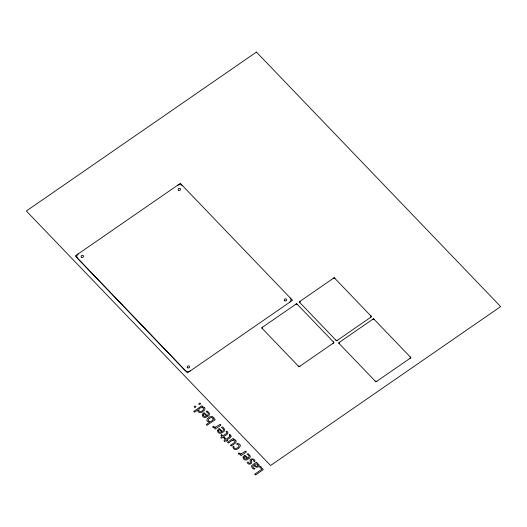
<?xml version="1.0" encoding="UTF-8"?>
<svg xmlns="http://www.w3.org/2000/svg" width="527" height="527" viewBox="0 0 527 527"><rect width="100%" height="100%" fill="white"/><g stroke="black" fill="none" stroke-linecap="round" stroke-linejoin="round"><path stroke-width="0.79" d="M254.923 461.105C255.588 458.398 248.27 457.647 250.404 461.863A2.451 2.029 -9.8 0 1 250.523 462.825L249.37 463.398L248.25 462.469A3.722 3.083 -9.8 0 1 248.098 462.067A2.563 2.121 -9.8 0 1 248.046 461.777L248.039 461.731M232.842 446.903C234.344 454.05 245.239 444.557 237.644 443.49M224.278 437.417L223.823 437.818M227.46 440.73L227.032 441.119M251.293 460.236C252.077 458.826 253.988 460.176 253.909 461.461M254.897 461.244L254.376 461.705M259.745 466.685L260.114 466.428M236.854 443.892L237.203 443.642M221.109 434.986L221.748 434.703M224.291 438.299L224.937 438.023M226.05 431.567L226.557 431.284M229.232 434.887L229.739 434.604M254.752 468.938L253.968 469.122L252.466 468.299L251.425 466.204L252.288 465.064L256.333 462.251M233.118 446.494L233.678 446.237M212.961 426.429L213.435 426.106M238.56 453.108L239.034 452.785M193.903 411.304L202.045 405.678M202.724 406.396L201.973 406.916A3.682 3.05 -9.8 0 1 204.535 407.667M194.674 412.107L197.823 409.934L197.908 411.337L198.929 412.358L200.379 412.674L202.045 412.246L204.772 409.98L204.996 408.741L204.45 407.753M206.446 424.38L209.674 422.153L207.77 421.666L206.828 420.355L207.164 418.932L208.725 417.45L210.648 416.547L212.289 416.508L213.843 417.615L213.988 419.288L214.673 418.853M207.223 425.184L215.365 419.564M220.042 424.446L215.602 427.054A1.831 1.515 -9.8 0 1 213.843 426.646M214.542 428.372L215.352 427.812L213.145 427.351M215.24 429.103L220.82 425.249M220.767 437.338L222.065 436.442L220.991 435.322M221.544 438.148L222.835 437.252L223.408 437.845M223.949 440.658L225.246 439.762L224.173 438.642M224.726 441.461L226.024 440.565L226.59 441.165M227.743 442.133L233.323 438.28M234.021 439.011L233.283 439.518A3.524 2.918 -9.8 0 1 235.78 440.243M228.514 442.937L232.414 440.249M230.609 445.117C230.991 444.762 237.539 441.527 233.804 440.355A5.639 4.664 -9.8 0 0 232.414 440.262M231.379 445.921C232.183 444.874 238.006 442.904 235.694 440.322M245.641 451.125L241.201 453.734M240.141 455.051L240.951 454.491L238.744 454.03M240.839 455.783L246.412 451.929M257.005 462.95C256.135 463.365 260.325 464.182 259.007 466.164C257.703 468.253 254.897 466.981 253.836 465.321L252.631 466.626L253.645 467.976A4.769 3.952 -9.8 0 0 254.258 468.272L254.91 468.51M254.897 474.036L261.794 469.274L259.633 467.027M255.714 474.893L263.283 469.603L260.529 466.415M226.748 431.297L227.341 431.646A2.846 2.358 -9.8 0 1 227.572 431.857C229.667 434.031 224.12 435.809 223.672 436.672L224.245 437.272M229.93 434.61L230.523 434.959A2.846 2.358 -9.8 0 1 230.754 435.17C232.862 437.338 227.295 439.136 226.854 439.992L227.433 440.592M236.775 444.215L237.446 444.353A3.307 2.734 -9.8 0 1 238.072 444.551C240.431 445.697 237.684 448.253 236.063 448.418A1.713 1.416 -9.8 0 1 234.436 448.134A2.536 2.101 -9.8 0 1 233.836 446.883L233.81 446.323M206.696 411.923L206.123 411.659M226.215 432.015L226.373 432.107A1.337 1.107 -9.8 0 1 226.603 432.292A0.87 0.718 -9.8 0 1 226.808 432.983A2.51 2.082 -9.8 0 1 226.004 433.688L222.901 435.869L221.827 434.749M229.397 435.335L229.555 435.421A1.337 1.107 -9.8 0 1 229.785 435.612M246.906 454.162L247.479 454.426A4.941 4.091 -9.8 0 1 247.98 454.715L249.172 456.125L248.639 457.561L248.046 458.049L244.726 455.104L242.921 457.061L243.632 459.122L244.838 459.873L246.366 459.999L249.6 458.259L250.365 456.125L248.599 453.997A4.315 3.577 -9.8 0 0 247.855 453.589A0.711 0.586 -9.8 0 0 247.67 453.523M221.294 427.476L221.88 427.753A4.941 4.091 -9.8 0 1 222.387 428.036L223.573 429.446L223.079 430.842L222.447 431.376L219.133 428.425L217.328 430.388L218.033 432.45L219.245 433.194L220.767 433.319L224.001 431.587L224.765 429.446L223.007 427.318A4.315 3.577 -9.8 0 0 222.256 426.916A0.711 0.586 -9.8 0 0 222.071 426.85M231.017 445.855L230.655 445.486M228.138 442.858L227.763 442.469M255.121 474.616L255.094 474.583A0.922 0.764 -9.8 0 1 254.923 474.359M225.009 438.062L226.083 439.182L229.205 437.028A2.51 2.082 -9.8 0 0 229.976 436.303M220.701 424.802L220.556 424.65A0.672 0.56 -9.8 0 0 220.385 424.518M238.632 453.905L238.639 453.912A2.194 1.818 -9.8 0 1 238.487 453.688L238.461 453.642M213.033 427.226L213.04 427.239A2.194 1.818 -9.8 0 1 212.888 427.015L212.862 426.962M206.472 424.722L206.729 424.999A0.692 0.573 -9.8 0 0 206.887 425.124M247.183 462.39C247.874 465.848 253.494 463.767 251.372 461.151A2.365 1.963 -9.8 0 1 251.26 460.236M255.391 474.84A0.929 0.771 -9.8 0 1 255.2 474.603M256.623 462.331A0.843 0.698 -9.8 0 1 256.972 462.706M241.142 453.701A1.831 1.515 -9.8 0 1 239.436 453.325M245.984 451.198A0.672 0.56 -9.8 0 1 246.083 451.329M224.39 441.402A0.665 0.553 -9.8 0 1 224.285 441.257M229.772 435.625A0.87 0.718 -9.8 0 1 229.989 436.297M221.208 438.082A0.665 0.553 -9.8 0 1 221.096 437.937M206.696 411.923A4.941 4.091 -9.8 0 1 207.203 412.213L208.389 413.623L207.855 415.059L207.203 415.586L203.975 412.588L202.157 414.499L202.849 416.62L204.061 417.371L205.583 417.496L208.817 415.757L209.581 413.623L207.783 411.468A4.315 3.577 -9.8 0 0 207.071 411.086A0.711 0.586 -9.8 0 0 206.887 411.02M194.318 412.028A0.837 0.692 -9.8 0 1 194.18 411.851L194.088 411.831A0.823 0.679 -9.8 0 1 193.936 411.627M410.19 356.904A1.265 1.047 -9.8 0 1 409.953 358.386M372.556 319.415A1.265 1.047 -9.8 0 1 374.322 319.52M339.302 343.703A1.265 1.047 -9.8 0 1 339.54 342.221M376.937 381.192A1.265 1.047 -9.8 0 1 375.178 381.087M370.83 315.884A1.265 1.047 -9.8 0 1 370.593 317.373M333.196 278.401A1.265 1.047 -9.8 0 1 334.961 278.506M299.949 302.689A1.265 1.047 -9.8 0 1 300.186 301.2M337.583 340.178A1.265 1.047 -9.8 0 1 335.818 340.073M333.275 341.832A1.265 1.047 -9.8 0 1 333.038 343.314M295.64 304.342A1.265 1.047 -9.8 0 1 297.399 304.448M262.387 328.631A1.265 1.047 -9.8 0 1 262.624 327.148M300.021 366.12A1.265 1.047 -9.8 0 1 298.256 366.015M290.219 297.92A3.794 3.142 -9.8 0 1 289.507 302.379M177.322 185.458A3.794 3.142 -9.8 0 1 182.612 185.767M78.286 253.862A3.794 3.142 -9.8 0 0 77.574 258.322L185.181 370.474A3.794 3.142 -9.8 0 0 190.471 370.784M194.272 406.87C196.828 409.13 195.879 404.005 194.272 406.851M198.738 410.151C198.949 412.582 202.105 411.376 203.099 410.131C205.859 407.075 198.501 406.521 198.738 410.151M213.086 418.879C213.158 422.437 206.241 422.12 208.718 418.978C209.706 417.753 212.776 416.514 213.086 418.879M200.444 403.866C199.246 401.146 197.553 406.297 200.438 403.913M258.019 465.275C257.38 467.166 255.503 466.211 254.548 464.827C255.292 463.602 257.743 463.78 258.019 465.275M203.178 415.098L204.324 416.508L206.492 416.08L204.219 413.715L203.178 415.098M218.362 430.921L219.509 432.331L221.676 431.909L219.403 429.538L218.362 430.921M243.955 457.601L245.108 459.01L247.275 458.582L245.002 456.217L243.955 457.601M256.432 52.068L26.35 210.998L270.568 465.512L500.65 306.589L256.432 52.068M180.326 183.383L75.275 255.944L187.46 372.866L292.511 300.304L180.326 183.383M296.642 303.651L261.623 327.84L299.02 366.812L334.032 342.622L296.642 303.651M334.197 277.709L299.184 301.899L336.575 340.87L371.594 316.681L334.197 277.709M373.557 318.723L338.538 342.912L375.935 381.884L410.948 357.701L373.557 318.723M187.882 367.892A1.265 1.047 -9.8 0 0 189.674 366.759A1.265 1.047 -9.8 0 0 187.704 366.087A1.265 1.047 -9.8 0 0 187.882 367.892M284.909 300.871A1.265 1.047 -9.8 0 0 286.701 299.744A1.265 1.047 -9.8 0 0 284.732 299.066A1.265 1.047 -9.8 0 0 284.909 300.871M178.824 190.313A1.265 1.047 -9.8 0 0 180.616 189.186A1.265 1.047 -9.8 0 0 178.653 188.508A1.265 1.047 -9.8 0 0 178.824 190.313M81.804 257.334A1.265 1.047 -9.8 0 0 83.595 256.201A1.265 1.047 -9.8 0 0 81.626 255.529A1.265 1.047 -9.8 0 0 81.804 257.334"/></g></svg>
